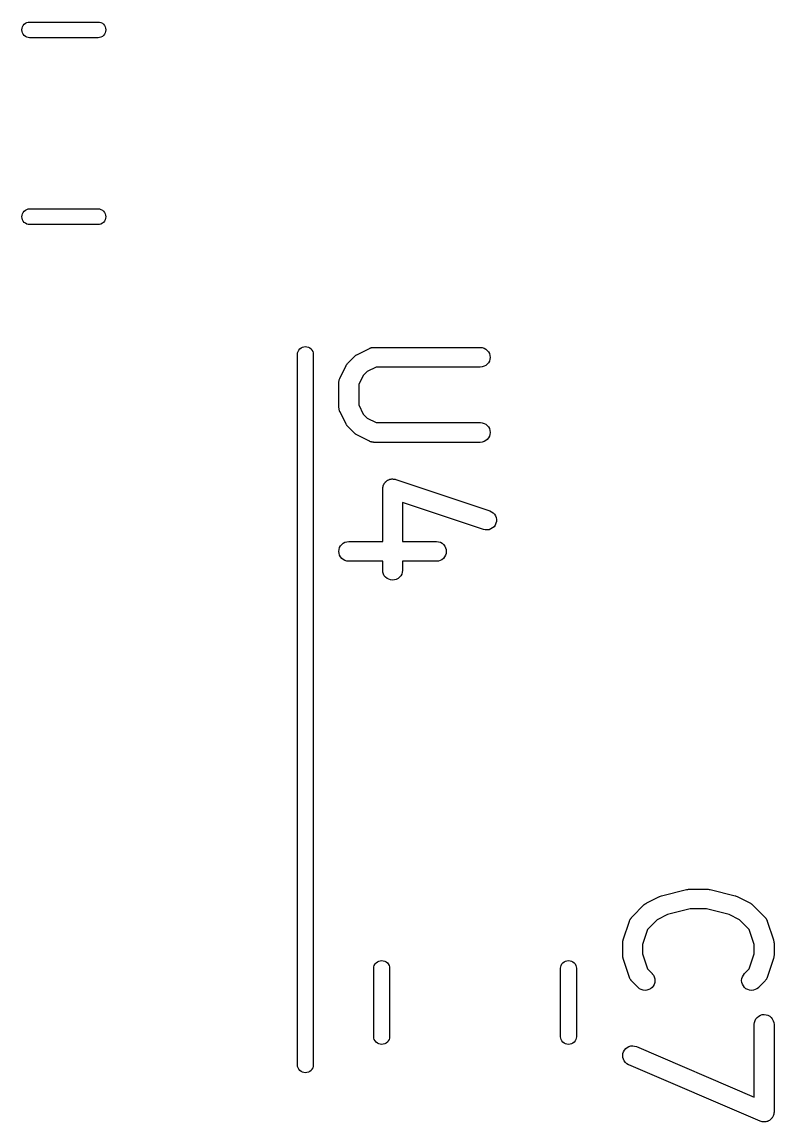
# Model space of a CAD drawing. Extents: x 122.7 to 185.3, y -119.4 to -70.3.
# Drawn here: x 137.78 to 143.5, y -110.97 to -102.61 of the extents above; entities that cross this region are included whole.
import ezdxf

# ---------------------------------------------------------------- set-up
doc = ezdxf.new("R2010")
doc.units = 0
doc.layers.add('BLACK', color=7, linetype='CONTINUOUS')

msp = doc.modelspace()

# ---------------------------------------------------------------- linework, layer by layer
at = {"layer": 'BLACK', "linetype": 'CONTINUOUS'}
for p, q in [((137.779, -102.668), (137.78, -102.656)), ((137.78, -102.68), (137.779, -102.668)), ((137.78, -102.656), (137.783, -102.645)), ((137.783, -102.645), (137.789, -102.635)), ((137.789, -102.635), (137.796, -102.625)), ((137.796, -102.625), (137.805, -102.618)), ((137.805, -102.618), (137.816, -102.612)), ((137.816, -102.612), (137.827, -102.609)), ((137.827, -102.609), (137.836, -102.608)), ((137.836, -102.608), (138.359, -102.608)), ((138.359, -102.608), (138.368, -102.609)), ((138.368, -102.609), (138.379, -102.612)), ((138.379, -102.612), (138.39, -102.618)), ((138.39, -102.618), (138.399, -102.625)), ((138.399, -102.625), (138.406, -102.635)), ((138.406, -102.635), (138.412, -102.645)), ((138.412, -102.645), (138.415, -102.656)), ((138.415, -102.656), (138.416, -102.668)), ((138.416, -102.668), (138.415, -102.68)), ((137.783, -102.691), (137.78, -102.68)), ((137.789, -102.701), (137.783, -102.691)), ((137.796, -102.711), (137.789, -102.701)), ((137.805, -102.718), (137.796, -102.711)), ((137.816, -102.724), (137.805, -102.718)), ((137.827, -102.727), (137.816, -102.724)), ((137.836, -102.728), (137.827, -102.727)), ((138.359, -102.728), (137.836, -102.728)), ((138.368, -102.727), (138.359, -102.728)), ((138.379, -102.724), (138.368, -102.727)), ((138.39, -102.718), (138.379, -102.724)), ((138.399, -102.711), (138.39, -102.718)), ((138.406, -102.701), (138.399, -102.711)), ((138.412, -102.691), (138.406, -102.701)), ((138.415, -102.68), (138.412, -102.691)), ((137.779, -104.088), (137.78, -104.076)), ((137.78, -104.1), (137.779, -104.088)), ((137.78, -104.076), (137.783, -104.065)), ((137.783, -104.065), (137.789, -104.055)), ((137.789, -104.055), (137.796, -104.045)), ((137.796, -104.045), (137.805, -104.038)), ((137.805, -104.038), (137.816, -104.032)), ((137.816, -104.032), (137.827, -104.029)), ((137.827, -104.029), (137.836, -104.028)), ((137.836, -104.028), (138.359, -104.028)), ((138.359, -104.028), (138.368, -104.029)), ((138.368, -104.029), (138.379, -104.032)), ((138.379, -104.032), (138.39, -104.038)), ((138.39, -104.038), (138.399, -104.045)), ((138.399, -104.045), (138.406, -104.055)), ((138.406, -104.055), (138.412, -104.065)), ((138.412, -104.065), (138.415, -104.076)), ((138.415, -104.076), (138.416, -104.088)), ((138.416, -104.088), (138.415, -104.1)), ((137.783, -104.111), (137.78, -104.1)), ((137.789, -104.121), (137.783, -104.111)), ((137.796, -104.131), (137.789, -104.121)), ((137.805, -104.138), (137.796, -104.131)), ((137.816, -104.144), (137.805, -104.138)), ((137.827, -104.147), (137.816, -104.144)), ((137.836, -104.148), (137.827, -104.147)), ((138.359, -104.148), (137.836, -104.148)), ((138.368, -104.147), (138.359, -104.148)), ((138.379, -104.144), (138.368, -104.147)), ((138.39, -104.138), (138.379, -104.144)), ((138.399, -104.131), (138.39, -104.138)), ((138.406, -104.121), (138.399, -104.131)), ((138.412, -104.111), (138.406, -104.121)), ((138.415, -104.1), (138.412, -104.111)), ((139.884, -105.102), (139.891, -105.092)), ((139.891, -105.092), (139.901, -105.085)), ((139.901, -105.085), (139.911, -105.079)), ((139.911, -105.079), (139.922, -105.076)), ((139.922, -105.076), (139.934, -105.075)), ((139.934, -105.075), (139.946, -105.076)), ((139.946, -105.076), (139.957, -105.079)), ((139.957, -105.079), (139.967, -105.085)), ((139.967, -105.085), (139.977, -105.092)), ((139.977, -105.092), (139.984, -105.102)), ((140.325, -105.137), (140.421, -105.089)), ((140.421, -105.089), (140.424, -105.088)), ((140.421, -105.089), (140.421, -105.089)), ((140.424, -105.088), (140.426, -105.087)), ((140.426, -105.087), (140.43, -105.085)), ((140.43, -105.085), (140.435, -105.084)), ((140.435, -105.084), (140.437, -105.083)), ((140.437, -105.083), (140.44, -105.083)), ((140.44, -105.083), (140.445, -105.082)), ((140.445, -105.082), (140.45, -105.081)), ((140.45, -105.081), (140.452, -105.081)), ((140.452, -105.081), (140.454, -105.081)), ((140.454, -105.081), (141.264, -105.081)), ((141.264, -105.081), (141.265, -105.081)), ((141.265, -105.081), (141.279, -105.083)), ((141.279, -105.083), (141.293, -105.087)), ((141.293, -105.087), (141.306, -105.094)), ((141.306, -105.094), (141.317, -105.104)), ((139.874, -105.132), (139.875, -105.123)), ((139.874, -108.582), (139.874, -105.132)), ((139.875, -105.123), (139.878, -105.112)), ((139.878, -105.112), (139.884, -105.102)), ((139.984, -105.102), (139.99, -105.112)), ((139.99, -105.112), (139.993, -105.123)), ((139.993, -105.123), (139.994, -105.132)), ((139.994, -105.132), (139.994, -110.538)), ((140.258, -105.198), (140.306, -105.151)), ((140.306, -105.151), (140.307, -105.15)), ((140.307, -105.15), (140.31, -105.147)), ((140.31, -105.147), (140.313, -105.144)), ((140.313, -105.144), (140.316, -105.143)), ((140.316, -105.143), (140.318, -105.141)), ((140.318, -105.141), (140.322, -105.139)), ((140.322, -105.139), (140.325, -105.137)), ((141.317, -105.104), (141.326, -105.115)), ((141.326, -105.115), (141.333, -105.128)), ((141.333, -105.128), (141.337, -105.142)), ((141.337, -105.171), (141.333, -105.185)), ((141.337, -105.142), (141.339, -105.157)), ((141.339, -105.157), (141.337, -105.171)), ((140.197, -105.313), (140.244, -105.218)), ((140.244, -105.218), (140.245, -105.217)), ((140.245, -105.217), (140.247, -105.213)), ((140.247, -105.213), (140.249, -105.21)), ((140.249, -105.21), (140.251, -105.207)), ((140.251, -105.207), (140.253, -105.205)), ((140.253, -105.205), (140.256, -105.202)), ((140.256, -105.202), (140.258, -105.198)), ((140.472, -105.231), (140.403, -105.265)), ((141.264, -105.231), (140.472, -105.231)), ((141.278, -105.23), (141.264, -105.231)), ((141.292, -105.225), (141.278, -105.23)), ((141.305, -105.219), (141.292, -105.225)), ((141.316, -105.209), (141.305, -105.219)), ((141.326, -105.198), (141.316, -105.209)), ((141.333, -105.185), (141.326, -105.198)), ((140.189, -105.341), (140.19, -105.336)), ((140.189, -105.343), (140.189, -105.341)), ((140.189, -105.346), (140.189, -105.343)), ((140.189, -105.347), (140.189, -105.346)), ((140.189, -105.537), (140.189, -105.347)), ((140.19, -105.331), (140.191, -105.329)), ((140.19, -105.336), (140.19, -105.331)), ((140.191, -105.327), (140.193, -105.322)), ((140.191, -105.329), (140.191, -105.327)), ((140.193, -105.322), (140.195, -105.317)), ((140.195, -105.317), (140.196, -105.315)), ((140.196, -105.315), (140.197, -105.313)), ((140.373, -105.296), (140.339, -105.364)), ((140.403, -105.265), (140.373, -105.296)), ((140.339, -105.364), (140.339, -105.519)), ((140.189, -105.539), (140.189, -105.537)), ((140.189, -105.541), (140.189, -105.539)), ((140.19, -105.547), (140.189, -105.541)), ((140.19, -105.552), (140.19, -105.547)), ((140.191, -105.554), (140.19, -105.552)), ((140.191, -105.556), (140.191, -105.554)), ((140.193, -105.561), (140.191, -105.556)), ((140.194, -105.566), (140.193, -105.561)), ((140.195, -105.568), (140.194, -105.566)), ((140.196, -105.57), (140.195, -105.568)), ((140.197, -105.571), (140.196, -105.57)), ((140.244, -105.666), (140.197, -105.571)), ((140.339, -105.519), (140.373, -105.588)), ((140.373, -105.588), (140.403, -105.618)), ((140.246, -105.669), (140.244, -105.666)), ((140.248, -105.673), (140.246, -105.669)), ((140.25, -105.676), (140.248, -105.673)), ((140.252, -105.678), (140.25, -105.676)), ((140.255, -105.681), (140.252, -105.678)), ((140.257, -105.685), (140.255, -105.681)), ((140.403, -105.618), (140.472, -105.653)), ((140.472, -105.653), (141.264, -105.653)), ((141.264, -105.653), (141.265, -105.653)), ((141.265, -105.653), (141.279, -105.654)), ((141.279, -105.654), (141.293, -105.659)), ((141.293, -105.659), (141.306, -105.666)), ((141.306, -105.666), (141.317, -105.675)), ((141.317, -105.675), (141.326, -105.686)), ((140.258, -105.685), (140.257, -105.685)), ((140.306, -105.733), (140.258, -105.685)), ((140.309, -105.736), (140.306, -105.733)), ((140.312, -105.739), (140.309, -105.736)), ((140.315, -105.74), (140.312, -105.739)), ((140.317, -105.742), (140.315, -105.74)), ((140.321, -105.744), (140.317, -105.742)), ((140.324, -105.747), (140.321, -105.744)), ((140.325, -105.747), (140.324, -105.747)), ((140.421, -105.795), (140.325, -105.747)), ((141.326, -105.686), (141.333, -105.699)), ((141.333, -105.757), (141.326, -105.769)), ((141.333, -105.699), (141.337, -105.713)), ((141.337, -105.743), (141.333, -105.757)), ((141.337, -105.713), (141.339, -105.728)), ((141.339, -105.728), (141.337, -105.743)), ((140.423, -105.795), (140.421, -105.795)), ((140.425, -105.796), (140.423, -105.795)), ((140.429, -105.798), (140.425, -105.796)), ((140.434, -105.8), (140.429, -105.798)), ((140.436, -105.8), (140.434, -105.8)), ((140.439, -105.801), (140.436, -105.8)), ((140.444, -105.801), (140.439, -105.801)), ((140.449, -105.802), (140.444, -105.801)), ((140.451, -105.802), (140.449, -105.802)), ((140.453, -105.803), (140.451, -105.802)), ((140.454, -105.803), (140.453, -105.803)), ((141.264, -105.803), (140.454, -105.803)), ((141.278, -105.801), (141.264, -105.803)), ((141.292, -105.797), (141.278, -105.801)), ((141.305, -105.79), (141.292, -105.797)), ((141.316, -105.781), (141.305, -105.79)), ((141.326, -105.769), (141.316, -105.781)), ((140.544, -106.103), (140.548, -106.1)), ((140.548, -106.1), (140.551, -106.097)), ((140.551, -106.097), (140.554, -106.095)), ((140.554, -106.095), (140.556, -106.093)), ((140.556, -106.093), (140.56, -106.091)), ((140.56, -106.091), (140.564, -106.089)), ((140.564, -106.089), (140.566, -106.088)), ((140.566, -106.088), (140.569, -106.087)), ((140.569, -106.087), (140.573, -106.085)), ((140.573, -106.085), (140.577, -106.084)), ((140.577, -106.084), (140.58, -106.083)), ((140.58, -106.083), (140.583, -106.082)), ((140.583, -106.082), (140.587, -106.082)), ((140.587, -106.082), (140.592, -106.081)), ((140.592, -106.081), (140.595, -106.081)), ((140.595, -106.081), (140.597, -106.081)), ((140.597, -106.081), (140.602, -106.082)), ((140.602, -106.082), (140.606, -106.082)), ((140.606, -106.082), (140.609, -106.082)), ((140.609, -106.082), (140.612, -106.083)), ((140.612, -106.083), (140.616, -106.084)), ((140.616, -106.084), (140.621, -106.085)), ((140.621, -106.085), (141.335, -106.323)), ((140.522, -106.151), (140.523, -106.146)), ((140.522, -106.155), (140.522, -106.151)), ((140.522, -106.156), (140.522, -106.155)), ((140.522, -106.557), (140.522, -106.156)), ((140.523, -106.143), (140.524, -106.141)), ((140.523, -106.146), (140.523, -106.143)), ((140.524, -106.141), (140.525, -106.136)), ((140.525, -106.136), (140.526, -106.132)), ((140.526, -106.132), (140.527, -106.129)), ((140.527, -106.129), (140.528, -106.127)), ((140.528, -106.127), (140.53, -106.123)), ((140.53, -106.123), (140.532, -106.119)), ((140.532, -106.119), (140.534, -106.116)), ((140.534, -106.116), (140.535, -106.114)), ((140.535, -106.114), (140.538, -106.11)), ((140.538, -106.11), (140.541, -106.107)), ((140.541, -106.107), (140.543, -106.105)), ((140.543, -106.105), (140.544, -106.103)), ((141.288, -106.465), (140.672, -106.26)), ((140.672, -106.26), (140.672, -106.557)), ((141.335, -106.323), (141.336, -106.323)), ((141.336, -106.323), (141.349, -106.33)), ((141.349, -106.33), (141.361, -106.338)), ((141.361, -106.338), (141.371, -106.349)), ((141.371, -106.349), (141.379, -106.361)), ((141.376, -106.432), (141.368, -106.444)), ((141.382, -106.418), (141.376, -106.432)), ((141.379, -106.361), (141.384, -106.375)), ((141.386, -106.404), (141.382, -106.418)), ((141.384, -106.375), (141.386, -106.39)), ((141.386, -106.39), (141.386, -106.404)), ((141.302, -106.469), (141.288, -106.465)), ((141.316, -106.469), (141.302, -106.469)), ((141.331, -106.467), (141.316, -106.469)), ((141.345, -106.461), (141.331, -106.467)), ((141.357, -106.454), (141.345, -106.461)), ((141.368, -106.444), (141.357, -106.454)), ((140.194, -106.603), (140.201, -106.59)), ((140.201, -106.59), (140.211, -106.579)), ((140.211, -106.579), (140.222, -106.57)), ((140.222, -106.57), (140.235, -106.563)), ((140.235, -106.563), (140.249, -106.559)), ((140.249, -106.559), (140.264, -106.557)), ((140.264, -106.557), (140.522, -106.557)), ((140.672, -106.557), (140.93, -106.557)), ((140.93, -106.557), (140.931, -106.557)), ((140.931, -106.557), (140.946, -106.559)), ((140.946, -106.559), (140.96, -106.563)), ((140.96, -106.563), (140.973, -106.57)), ((140.973, -106.57), (140.984, -106.58)), ((140.984, -106.58), (140.993, -106.591)), ((140.993, -106.591), (141, -106.604)), ((140.189, -106.632), (140.19, -106.617)), ((140.19, -106.646), (140.189, -106.632)), ((140.19, -106.617), (140.194, -106.603)), ((140.194, -106.66), (140.19, -106.646)), ((140.201, -106.673), (140.194, -106.66)), ((140.21, -106.685), (140.201, -106.673)), ((140.221, -106.694), (140.21, -106.685)), ((140.983, -106.686), (140.972, -106.695)), ((140.992, -106.674), (140.983, -106.686)), ((140.999, -106.661), (140.992, -106.674)), ((141.004, -106.647), (140.999, -106.661)), ((141, -106.604), (141.004, -106.618)), ((141.004, -106.618), (141.005, -106.633)), ((141.005, -106.633), (141.004, -106.647)), ((140.234, -106.701), (140.221, -106.694)), ((140.248, -106.706), (140.234, -106.701)), ((140.263, -106.707), (140.248, -106.706)), ((140.264, -106.707), (140.263, -106.707)), ((140.522, -106.707), (140.264, -106.707)), ((140.522, -106.775), (140.522, -106.707)), ((140.93, -106.707), (140.672, -106.707)), ((140.672, -106.707), (140.672, -106.775)), ((140.945, -106.706), (140.93, -106.707)), ((140.959, -106.702), (140.945, -106.706)), ((140.972, -106.695), (140.959, -106.702)), ((140.523, -106.79), (140.522, -106.775)), ((140.528, -106.804), (140.523, -106.79)), ((140.534, -106.817), (140.528, -106.804)), ((140.544, -106.828), (140.534, -106.817)), ((140.555, -106.837), (140.544, -106.828)), ((140.568, -106.844), (140.555, -106.837)), ((140.582, -106.849), (140.568, -106.844)), ((140.596, -106.85), (140.582, -106.849)), ((140.611, -106.849), (140.596, -106.85)), ((140.625, -106.845), (140.611, -106.849)), ((140.638, -106.838), (140.625, -106.845)), ((140.649, -106.829), (140.638, -106.838)), ((140.659, -106.818), (140.649, -106.829)), ((140.666, -106.805), (140.659, -106.818)), ((140.67, -106.791), (140.666, -106.805)), ((140.672, -106.776), (140.67, -106.791)), ((140.672, -106.775), (140.672, -106.776)), ((139.874, -110.538), (139.874, -108.582)), ((139.874, -108.582), (139.874, -108.582)), ((142.531, -109.303), (142.626, -109.255)), ((142.626, -109.255), (142.627, -109.255)), ((142.627, -109.255), (142.627, -109.255)), ((142.627, -109.255), (142.628, -109.255)), ((142.628, -109.255), (142.634, -109.252)), ((142.634, -109.252), (142.641, -109.25)), ((142.641, -109.25), (142.641, -109.25)), ((142.641, -109.25), (142.642, -109.25)), ((142.642, -109.25), (142.832, -109.202)), ((142.832, -109.202), (142.833, -109.202)), ((142.833, -109.202), (142.834, -109.202)), ((142.834, -109.202), (142.836, -109.201)), ((142.836, -109.201), (142.842, -109.201)), ((142.842, -109.201), (142.848, -109.2)), ((142.848, -109.2), (142.849, -109.2)), ((142.849, -109.2), (142.85, -109.2)), ((142.85, -109.2), (142.993, -109.2)), ((142.993, -109.2), (142.994, -109.2)), ((142.994, -109.2), (142.995, -109.2)), ((142.995, -109.2), (142.997, -109.2)), ((142.997, -109.2), (143.003, -109.201)), ((143.003, -109.201), (143.009, -109.201)), ((143.009, -109.201), (143.01, -109.202)), ((143.01, -109.202), (143.011, -109.202)), ((143.011, -109.202), (143.202, -109.25)), ((143.202, -109.25), (143.203, -109.25)), ((143.203, -109.25), (143.203, -109.25)), ((143.203, -109.25), (143.203, -109.25)), ((143.203, -109.25), (143.21, -109.253)), ((143.21, -109.253), (143.216, -109.255)), ((143.216, -109.255), (143.217, -109.255)), ((143.217, -109.255), (143.217, -109.255)), ((143.217, -109.255), (143.312, -109.303)), ((142.416, -109.412), (142.511, -109.317)), ((142.511, -109.317), (142.512, -109.316)), ((142.512, -109.316), (142.515, -109.314)), ((142.515, -109.314), (142.519, -109.311)), ((142.519, -109.311), (142.521, -109.309)), ((142.521, -109.309), (142.524, -109.307)), ((142.524, -109.307), (142.527, -109.305)), ((142.527, -109.305), (142.531, -109.303)), ((142.859, -109.35), (142.686, -109.393)), ((142.984, -109.35), (142.859, -109.35)), ((143.157, -109.393), (142.984, -109.35)), ((143.312, -109.303), (143.313, -109.303)), ((143.313, -109.303), (143.317, -109.306)), ((143.317, -109.306), (143.32, -109.308)), ((143.32, -109.308), (143.323, -109.31)), ((143.323, -109.31), (143.326, -109.311)), ((143.326, -109.311), (143.329, -109.314)), ((143.329, -109.314), (143.332, -109.317)), ((143.332, -109.317), (143.427, -109.412)), ((142.35, -109.584), (142.398, -109.442)), ((142.398, -109.441), (142.399, -109.439)), ((142.398, -109.442), (142.398, -109.441)), ((142.399, -109.439), (142.4, -109.436)), ((142.4, -109.436), (142.402, -109.432)), ((142.402, -109.432), (142.405, -109.427)), ((142.405, -109.427), (142.406, -109.425)), ((142.406, -109.425), (142.407, -109.424)), ((142.407, -109.424), (142.41, -109.42)), ((142.41, -109.42), (142.413, -109.415)), ((142.413, -109.415), (142.415, -109.414)), ((142.415, -109.414), (142.416, -109.412)), ((142.609, -109.432), (142.535, -109.506)), ((142.686, -109.393), (142.609, -109.432)), ((143.234, -109.432), (143.157, -109.393)), ((143.308, -109.506), (143.234, -109.432)), ((143.427, -109.412), (143.428, -109.413)), ((143.428, -109.413), (143.429, -109.415)), ((143.429, -109.415), (143.431, -109.416)), ((143.431, -109.416), (143.434, -109.42)), ((143.434, -109.42), (143.437, -109.424)), ((143.437, -109.424), (143.438, -109.426)), ((143.438, -109.426), (143.439, -109.428)), ((143.439, -109.428), (143.441, -109.433)), ((143.441, -109.433), (143.444, -109.437)), ((143.444, -109.437), (143.444, -109.44)), ((143.444, -109.44), (143.445, -109.442)), ((143.445, -109.442), (143.493, -109.584)), ((142.535, -109.506), (142.497, -109.62)), ((143.347, -109.62), (143.308, -109.506)), ((142.347, -109.599), (142.348, -109.596)), ((142.347, -109.603), (142.347, -109.599)), ((142.347, -109.607), (142.347, -109.603)), ((142.347, -109.608), (142.347, -109.607)), ((142.347, -109.703), (142.347, -109.608)), ((142.348, -109.593), (142.35, -109.589)), ((142.348, -109.596), (142.348, -109.593)), ((142.35, -109.589), (142.35, -109.584)), ((143.493, -109.584), (143.493, -109.585)), ((143.493, -109.585), (143.494, -109.59)), ((143.494, -109.59), (143.495, -109.594)), ((143.495, -109.594), (143.495, -109.597)), ((143.495, -109.597), (143.496, -109.6)), ((143.496, -109.6), (143.496, -109.604)), ((143.496, -109.604), (143.497, -109.608)), ((143.497, -109.608), (143.497, -109.703)), ((142.497, -109.62), (142.497, -109.691)), ((142.497, -109.691), (142.535, -109.806)), ((143.308, -109.806), (143.347, -109.691)), ((143.347, -109.691), (143.347, -109.62)), ((140.455, -109.79), (140.458, -109.779)), ((140.458, -109.779), (140.464, -109.768)), ((140.464, -109.768), (140.471, -109.759)), ((140.471, -109.759), (140.481, -109.752)), ((140.481, -109.752), (140.491, -109.746)), ((140.491, -109.746), (140.502, -109.743)), ((140.502, -109.743), (140.514, -109.742)), ((140.514, -109.742), (140.526, -109.743)), ((140.526, -109.743), (140.537, -109.746)), ((140.537, -109.746), (140.547, -109.752)), ((140.547, -109.752), (140.557, -109.759)), ((140.557, -109.759), (140.564, -109.768)), ((140.564, -109.768), (140.57, -109.779)), ((140.57, -109.779), (140.573, -109.79)), ((141.875, -109.79), (141.878, -109.779)), ((141.878, -109.779), (141.884, -109.768)), ((141.884, -109.768), (141.891, -109.759)), ((141.891, -109.759), (141.901, -109.752)), ((141.901, -109.752), (141.911, -109.746)), ((141.911, -109.746), (141.922, -109.743)), ((141.922, -109.743), (141.934, -109.742)), ((141.934, -109.742), (141.946, -109.743)), ((141.946, -109.743), (141.957, -109.746)), ((141.957, -109.746), (141.967, -109.752)), ((141.967, -109.752), (141.977, -109.759)), ((141.977, -109.759), (141.984, -109.768)), ((141.984, -109.768), (141.99, -109.779)), ((141.99, -109.779), (141.993, -109.79)), ((142.347, -109.708), (142.347, -109.703)), ((142.347, -109.712), (142.347, -109.708)), ((142.348, -109.715), (142.347, -109.712)), ((142.348, -109.718), (142.348, -109.715)), ((142.349, -109.722), (142.348, -109.718)), ((142.35, -109.726), (142.349, -109.722)), ((142.35, -109.727), (142.35, -109.726)), ((142.398, -109.87), (142.35, -109.727)), ((143.493, -109.727), (143.445, -109.87)), ((143.494, -109.723), (143.493, -109.727)), ((143.495, -109.719), (143.494, -109.723)), ((143.496, -109.713), (143.495, -109.716)), ((143.495, -109.716), (143.495, -109.719)), ((143.497, -109.704), (143.496, -109.709)), ((143.496, -109.709), (143.496, -109.713)), ((143.497, -109.703), (143.497, -109.704)), ((140.454, -109.799), (140.455, -109.79)), ((140.454, -110.322), (140.454, -109.799)), ((140.573, -109.79), (140.574, -109.799)), ((140.574, -109.799), (140.574, -110.322)), ((141.874, -109.799), (141.875, -109.79)), ((141.874, -110.322), (141.874, -109.799)), ((141.993, -109.79), (141.994, -109.799)), ((141.994, -109.799), (141.994, -110.322)), ((142.535, -109.806), (142.57, -109.841)), ((142.57, -109.841), (142.571, -109.842)), ((142.571, -109.842), (142.58, -109.853)), ((142.58, -109.853), (142.586, -109.866)), ((143.257, -109.865), (143.264, -109.852)), ((143.264, -109.852), (143.273, -109.841)), ((143.273, -109.841), (143.308, -109.806)), ((142.399, -109.872), (142.398, -109.87)), ((142.4, -109.874), (142.399, -109.872)), ((142.402, -109.879), (142.4, -109.874)), ((142.404, -109.883), (142.402, -109.879)), ((142.405, -109.885), (142.404, -109.883)), ((142.406, -109.887), (142.405, -109.885)), ((142.41, -109.891), (142.406, -109.887)), ((142.412, -109.895), (142.41, -109.891)), ((142.414, -109.897), (142.412, -109.895)), ((142.415, -109.899), (142.414, -109.897)), ((142.416, -109.899), (142.415, -109.899)), ((142.464, -109.947), (142.416, -109.899)), ((142.475, -109.956), (142.464, -109.947)), ((142.57, -109.947), (142.558, -109.956)), ((142.579, -109.936), (142.57, -109.947)), ((142.586, -109.923), (142.579, -109.936)), ((142.586, -109.866), (142.591, -109.88)), ((142.59, -109.909), (142.586, -109.923)), ((142.592, -109.895), (142.59, -109.909)), ((142.591, -109.88), (142.592, -109.895)), ((143.251, -109.894), (143.253, -109.879)), ((143.253, -109.908), (143.251, -109.894)), ((143.253, -109.879), (143.257, -109.865)), ((143.257, -109.922), (143.253, -109.908)), ((143.264, -109.935), (143.257, -109.922)), ((143.273, -109.946), (143.264, -109.935)), ((143.284, -109.956), (143.273, -109.946)), ((143.427, -109.899), (143.379, -109.947)), ((143.379, -109.947), (143.379, -109.948)), ((143.428, -109.898), (143.427, -109.899)), ((143.43, -109.896), (143.428, -109.898)), ((143.433, -109.892), (143.43, -109.896)), ((143.436, -109.888), (143.433, -109.892)), ((143.437, -109.886), (143.436, -109.888)), ((143.439, -109.884), (143.437, -109.886)), ((143.441, -109.88), (143.439, -109.884)), ((143.443, -109.875), (143.441, -109.88)), ((143.444, -109.873), (143.443, -109.875)), ((143.445, -109.871), (143.444, -109.873)), ((143.445, -109.87), (143.445, -109.871)), ((142.488, -109.963), (142.475, -109.956)), ((142.502, -109.967), (142.488, -109.963)), ((142.517, -109.969), (142.502, -109.967)), ((142.531, -109.967), (142.517, -109.969)), ((142.545, -109.963), (142.531, -109.967)), ((142.558, -109.956), (142.545, -109.963)), ((143.297, -109.963), (143.284, -109.956)), ((143.311, -109.967), (143.297, -109.963)), ((143.326, -109.969), (143.311, -109.967)), ((143.34, -109.968), (143.326, -109.969)), ((143.354, -109.963), (143.34, -109.968)), ((143.367, -109.957), (143.354, -109.963)), ((143.379, -109.948), (143.367, -109.957)), ((143.353, -110.198), (143.36, -110.185)), ((143.36, -110.185), (143.369, -110.174)), ((143.369, -110.174), (143.381, -110.164)), ((143.381, -110.164), (143.394, -110.158)), ((143.394, -110.158), (143.408, -110.153)), ((143.408, -110.153), (143.422, -110.152)), ((143.422, -110.152), (143.437, -110.154)), ((143.437, -110.154), (143.451, -110.158)), ((143.451, -110.158), (143.464, -110.165)), ((143.464, -110.165), (143.475, -110.174)), ((143.475, -110.174), (143.484, -110.186)), ((143.484, -110.186), (143.491, -110.199)), ((143.347, -110.226), (143.348, -110.212)), ((143.347, -110.227), (143.347, -110.226)), ((143.347, -110.78), (143.347, -110.227)), ((143.348, -110.212), (143.353, -110.198)), ((143.491, -110.199), (143.495, -110.213)), ((143.495, -110.213), (143.497, -110.227)), ((143.497, -110.227), (143.497, -110.894)), ((140.455, -110.331), (140.454, -110.322)), ((140.458, -110.342), (140.455, -110.331)), ((140.464, -110.353), (140.458, -110.342)), ((140.471, -110.362), (140.464, -110.353)), ((140.481, -110.369), (140.471, -110.362)), ((140.557, -110.362), (140.547, -110.369)), ((140.564, -110.353), (140.557, -110.362)), ((140.57, -110.342), (140.564, -110.353)), ((140.573, -110.331), (140.57, -110.342)), ((140.574, -110.322), (140.573, -110.331)), ((141.875, -110.331), (141.874, -110.322)), ((141.878, -110.342), (141.875, -110.331)), ((141.884, -110.353), (141.878, -110.342)), ((141.891, -110.362), (141.884, -110.353)), ((141.901, -110.369), (141.891, -110.362)), ((141.977, -110.362), (141.967, -110.369)), ((141.984, -110.353), (141.977, -110.362)), ((141.99, -110.342), (141.984, -110.353)), ((141.993, -110.331), (141.99, -110.342)), ((141.994, -110.322), (141.993, -110.331)), ((140.491, -110.375), (140.481, -110.369)), ((140.502, -110.378), (140.491, -110.375)), ((140.514, -110.379), (140.502, -110.378)), ((140.526, -110.378), (140.514, -110.379)), ((140.537, -110.375), (140.526, -110.378)), ((140.547, -110.369), (140.537, -110.375)), ((141.911, -110.375), (141.901, -110.369)), ((141.922, -110.378), (141.911, -110.375)), ((141.934, -110.379), (141.922, -110.378)), ((141.946, -110.378), (141.934, -110.379)), ((141.957, -110.375), (141.946, -110.378)), ((141.967, -110.369), (141.957, -110.375)), ((142.348, -110.449), (142.353, -110.435)), ((142.353, -110.435), (142.36, -110.422)), ((142.36, -110.422), (142.37, -110.411)), ((142.37, -110.411), (142.381, -110.402)), ((142.381, -110.402), (142.394, -110.396)), ((142.394, -110.396), (142.408, -110.391)), ((142.408, -110.391), (142.423, -110.39)), ((142.423, -110.39), (142.437, -110.392)), ((142.437, -110.392), (142.451, -110.396)), ((142.451, -110.396), (143.347, -110.78)), ((142.347, -110.464), (142.348, -110.449)), ((142.348, -110.478), (142.347, -110.464)), ((142.352, -110.492), (142.348, -110.478)), ((142.358, -110.505), (142.352, -110.492)), ((142.367, -110.517), (142.358, -110.505)), ((142.378, -110.527), (142.367, -110.517)), ((142.391, -110.534), (142.378, -110.527)), ((139.875, -110.547), (139.874, -110.538)), ((139.878, -110.558), (139.875, -110.547)), ((139.884, -110.568), (139.878, -110.558)), ((139.891, -110.578), (139.884, -110.568)), ((139.901, -110.585), (139.891, -110.578)), ((139.911, -110.591), (139.901, -110.585)), ((139.922, -110.594), (139.911, -110.591)), ((139.934, -110.595), (139.922, -110.594)), ((139.946, -110.594), (139.934, -110.595)), ((139.957, -110.591), (139.946, -110.594)), ((139.967, -110.585), (139.957, -110.591)), ((139.977, -110.578), (139.967, -110.585)), ((139.984, -110.568), (139.977, -110.578)), ((139.99, -110.558), (139.984, -110.568)), ((139.993, -110.547), (139.99, -110.558)), ((139.994, -110.538), (139.993, -110.547)), ((142.392, -110.534), (142.391, -110.534)), ((143.392, -110.963), (142.392, -110.534)), ((143.474, -110.948), (143.468, -110.952)), ((143.479, -110.942), (143.474, -110.947)), ((143.474, -110.947), (143.474, -110.948)), ((143.474, -110.948), (143.474, -110.948)), ((143.483, -110.937), (143.479, -110.942)), ((143.484, -110.936), (143.483, -110.936)), ((143.483, -110.936), (143.483, -110.937)), ((143.487, -110.93), (143.484, -110.936)), ((143.49, -110.924), (143.487, -110.93)), ((143.491, -110.923), (143.49, -110.924)), ((143.49, -110.924), (143.49, -110.924)), ((143.493, -110.917), (143.491, -110.923)), ((143.495, -110.91), (143.493, -110.917)), ((143.496, -110.903), (143.495, -110.909)), ((143.495, -110.909), (143.495, -110.91)), ((143.495, -110.91), (143.495, -110.91)), ((143.497, -110.895), (143.496, -110.903)), ((143.497, -110.894), (143.497, -110.895)), ((143.497, -110.895), (143.497, -110.895)), ((143.497, -110.895), (143.497, -110.895)), ((143.393, -110.963), (143.392, -110.963)), ((143.392, -110.963), (143.392, -110.963)), ((143.399, -110.965), (143.393, -110.963)), ((143.406, -110.967), (143.399, -110.965)), ((143.407, -110.967), (143.406, -110.967)), ((143.406, -110.967), (143.406, -110.967)), ((143.413, -110.968), (143.407, -110.967)), ((143.421, -110.969), (143.413, -110.968)), ((143.428, -110.968), (143.421, -110.969)), ((143.421, -110.969), (143.421, -110.969)), ((143.421, -110.969), (143.421, -110.969)), ((143.435, -110.968), (143.428, -110.968)), ((143.436, -110.968), (143.435, -110.968)), ((143.435, -110.968), (143.435, -110.968)), ((143.442, -110.966), (143.436, -110.968)), ((143.449, -110.964), (143.442, -110.966)), ((143.45, -110.963), (143.449, -110.963)), ((143.449, -110.963), (143.449, -110.964)), ((143.456, -110.96), (143.45, -110.963)), ((143.462, -110.957), (143.456, -110.96)), ((143.463, -110.957), (143.462, -110.957)), ((143.462, -110.957), (143.462, -110.957)), ((143.468, -110.952), (143.463, -110.957))]:
    msp.add_line(p, q, dxfattribs=at)

doc.saveas('drawing.dxf')
